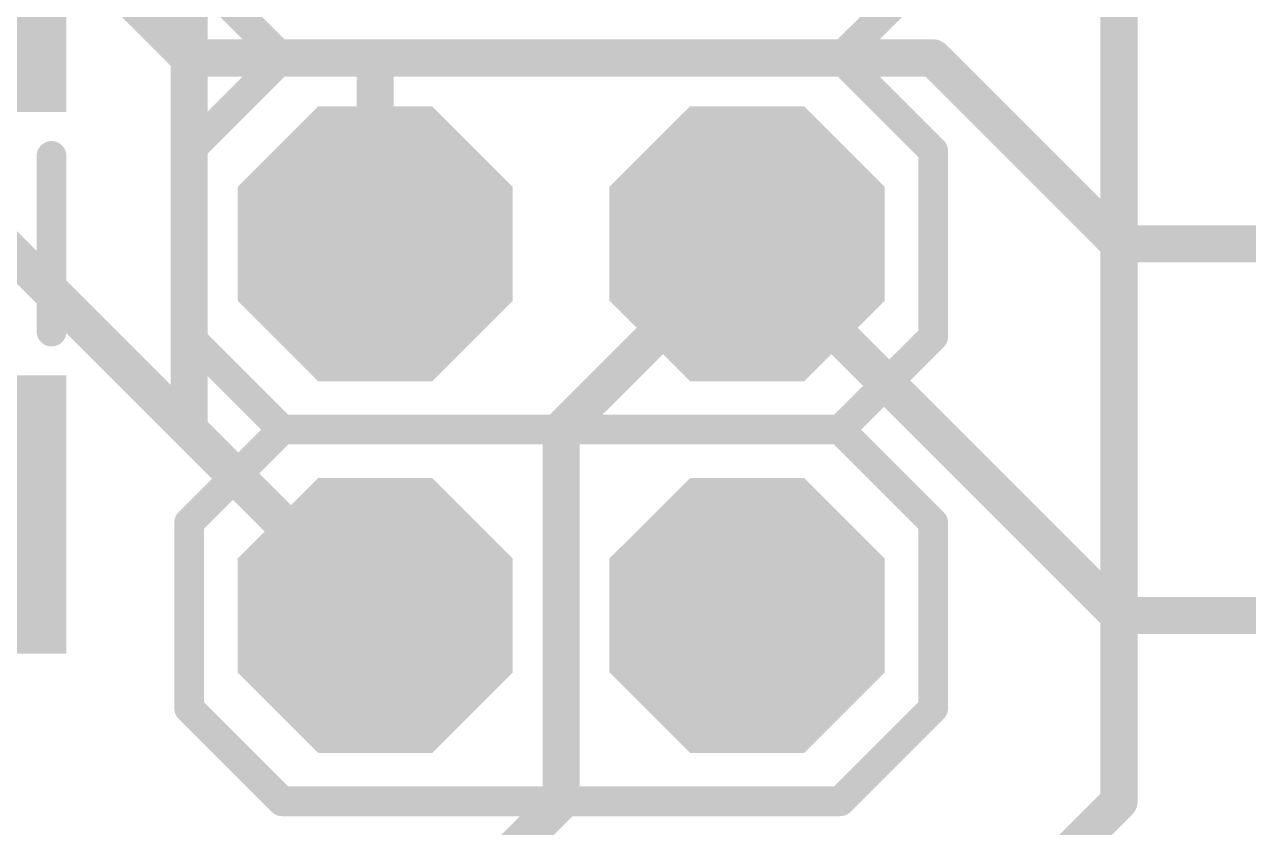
# Model space of a CAD drawing. Extents: x -15.4 to 59.8, y -10.2 to 15.4.
# Drawn here: x 23.01 to 31.36, y 3.63 to 9.12 of the extents above; entities that cross this region are included whole.
import ezdxf

# ---------------------------------------------------------------- set-up
doc = ezdxf.new("R2010")
doc.units = 0
for name, color, linetype in [('1', 12, 'CONTINUOUS'), ('16', 132, 'CONTINUOUS'), ('17', 110, 'CONTINUOUS'), ('21', 41, 'CONTINUOUS'), ('51', 53, 'CONTINUOUS')]:
    doc.layers.add(name, color=color, linetype=linetype)

# ---------------------------------------------------------------- blocks, each defined once
blk = doc.blocks.new('RECT')
blk.add_solid([(-0.5, -0.5), (0.5, -0.5), (-0.5, 0.5), (0.5, 0.5)])
blk = doc.blocks.new('OCTAGONP')
at = {"const_width": 0.5}
blk.add_lwpolyline([(-0.25, -0.1036), (-0.25, 0.1036), (-0.1036, 0.25), (0.1036, 0.25), (0.25, 0.1036), (0.25, -0.1036), (0.1036, -0.25), (-0.1036, -0.25), (-0.25, -0.1036), (-0.25, 0.1036)], dxfattribs=at)

msp = doc.modelspace()

# ---------------------------------------------------------------- linework, layer by layer
at = {"layer": '1', "const_width": 0.254}
for points in [[(30.48, 3.81), (30.48, 13.97)], [(24.13, 11.43), (24.13, 6.35)], [(24.13, 6.35), (25.4, 5.08)], [(29.21, 2.54), (30.48, 3.81)]]:
    msp.add_lwpolyline(points, dxfattribs=at)
at = {"layer": '1', "const_width": 0.127}
for points in [[(24.1749, 6.3949, 1), (24.0851, 6.3051)], [(24.0665, 6.35, 1), (24.1935, 6.35)], [(25.3551, 5.0351, 1), (25.4449, 5.1249)], [(30.5249, 3.7651, 1), (30.4351, 3.8549)], [(30.4165, 3.81, 1), (30.5435, 3.81)]]:
    msp.add_lwpolyline(points, format="xyb", dxfattribs=at)
at = {"layer": '16', "const_width": 0.254}
for points in [[(22.86, 10.16), (24.13, 8.89)], [(21.59, 8.89), (25.4, 5.08)], [(24.13, 8.89), (25.4, 8.89)], [(25.4, 8.89), (29.21, 8.89)], [(25.4, 7.62), (25.4, 8.89)], [(30.48, 7.62), (29.21, 8.89)], [(26.67, 6.35), (27.94, 7.62)], [(30.48, 5.08), (27.94, 7.62)], [(43.18, 7.62), (30.48, 7.62)], [(26.67, 3.81), (26.67, 6.35)], [(43.18, 5.08), (30.48, 5.08)], [(25.4, 2.54), (26.67, 3.81)]]:
    msp.add_lwpolyline(points, dxfattribs=at)
at = {"layer": '16', "const_width": 0.127}
for points in [[(24.13, 8.9535, 1), (24.13, 8.8265)], [(24.0851, 8.8451, 1), (24.1749, 8.9349)], [(25.4, 8.9535, 1), (25.4, 8.8265)], [(25.4635, 8.89, 1), (25.3365, 8.89)], [(25.4, 8.8265, 1), (25.4, 8.9535)], [(29.2549, 8.9349, 1), (29.1651, 8.8451)], [(29.21, 8.8265, 1), (29.21, 8.9535)], [(27.9849, 7.6649, 1), (27.8951, 7.5751)], [(27.9849, 7.5751, 1), (27.8951, 7.6649)], [(30.48, 7.6835, 1), (30.48, 7.5565)], [(30.4351, 7.5751, 1), (30.5249, 7.6649)], [(25.3365, 7.62, 1), (25.4635, 7.62)], [(26.7335, 6.35, 1), (26.6065, 6.35)], [(26.6251, 6.3949, 1), (26.7149, 6.3051)], [(25.3551, 5.0351, 1), (25.4449, 5.1249)], [(30.48, 5.1435, 1), (30.48, 5.0165)], [(30.4351, 5.0351, 1), (30.5249, 5.1249)], [(26.7149, 3.7651, 1), (26.6251, 3.8549)], [(26.6065, 3.81, 1), (26.7335, 3.81)]]:
    msp.add_lwpolyline(points, format="xyb", dxfattribs=at)
at = {"layer": '21', "const_width": 0.2032}
for points in [[(24.13, 9.525), (24.765, 8.89)], [(29.21, 9.525), (28.575, 8.89)], [(24.765, 8.89), (24.13, 8.255)], [(28.575, 8.89), (24.765, 8.89)], [(28.575, 8.89), (29.21, 8.255)], [(23.19, 8.22), (23.19, 7.02)], [(24.13, 8.255), (24.13, 6.985)], [(29.21, 8.255), (29.21, 6.985)], [(24.13, 6.985), (24.765, 6.35)], [(29.21, 6.985), (28.575, 6.35)], [(24.765, 6.35), (24.13, 5.715)], [(28.575, 6.35), (24.765, 6.35)], [(28.575, 6.35), (29.21, 5.715)], [(24.13, 5.715), (24.13, 4.445)], [(29.21, 5.715), (29.21, 4.445)], [(24.13, 4.445), (24.765, 3.81)], [(29.21, 4.445), (28.575, 3.81)], [(28.575, 3.81), (24.765, 3.81)]]:
    msp.add_lwpolyline(points, dxfattribs=at)
at = {"layer": '21', "const_width": 0.1016}
for points in [[(24.765, 8.9408, 1), (24.765, 8.8392)], [(24.8009, 8.8541, 1), (24.7291, 8.9259)], [(24.7291, 8.8541, 1), (24.8009, 8.9259)], [(28.6109, 8.9259, 1), (28.5391, 8.8541)], [(28.5391, 8.9259, 1), (28.6109, 8.8541)], [(28.575, 8.8392, 1), (28.575, 8.9408)], [(23.2408, 8.22, 1), (23.1392, 8.22)], [(24.1808, 8.255, 1), (24.0792, 8.255)], [(24.0941, 8.2909, 1), (24.1659, 8.2191)], [(29.2608, 8.255, 1), (29.1592, 8.255)], [(29.1741, 8.2191, 1), (29.2459, 8.2909)], [(23.1392, 7.02, 1), (23.2408, 7.02)], [(24.1659, 7.0209, 1), (24.0941, 6.9491)], [(24.0792, 6.985, 1), (24.1808, 6.985)], [(29.1592, 6.985, 1), (29.2608, 6.985)], [(29.2459, 6.9491, 1), (29.1741, 7.0209)], [(24.765, 6.4008, 1), (24.765, 6.2992)], [(24.8009, 6.3141, 1), (24.7291, 6.3859)], [(24.7291, 6.3141, 1), (24.8009, 6.3859)], [(28.6109, 6.3859, 1), (28.5391, 6.3141)], [(28.5391, 6.3859, 1), (28.6109, 6.3141)], [(28.575, 6.2992, 1), (28.575, 6.4008)], [(24.1808, 5.715, 1), (24.0792, 5.715)], [(24.0941, 5.7509, 1), (24.1659, 5.6791)], [(29.2608, 5.715, 1), (29.1592, 5.715)], [(29.1741, 5.6791, 1), (29.2459, 5.7509)], [(24.1659, 4.4809, 1), (24.0941, 4.4091)], [(29.2459, 4.4091, 1), (29.1741, 4.4809)], [(24.0792, 4.445, 1), (24.1808, 4.445)], [(29.1592, 4.445, 1), (29.2608, 4.445)], [(24.765, 3.8608, 1), (24.765, 3.7592)], [(24.7291, 3.7741, 1), (24.8009, 3.8459)], [(28.5391, 3.8459, 1), (28.6109, 3.7741)], [(28.575, 3.7592, 1), (28.575, 3.8608)]]:
    msp.add_lwpolyline(points, format="xyb", dxfattribs=at)

# ---------------------------------------------------------------- block references
at = {"layer": '1', "xscale": 1.9, "yscale": 1.1, "rotation": 90}
for p in [(22.74, 9.47), (22.74, 5.77)]:
    msp.add_blockref('RECT', p, dxfattribs=at)
at = {"layer": '17', "xscale": 1.8796, "yscale": 1.8796, "rotation": 270}
for p in [(25.4, 7.62), (25.4, 7.62), (27.94, 7.62), (27.94, 7.62), (25.4, 5.08), (25.4, 5.08), (27.94, 5.08), (27.94, 5.08)]:
    msp.add_blockref('OCTAGONP', p, dxfattribs=at)
at = {"layer": '51', "xscale": 0.508, "yscale": 0.508, "rotation": 270}
for p in [(25.4, 7.62), (27.94, 7.62), (25.4, 5.08), (27.94, 5.08)]:
    msp.add_blockref('RECT', p, dxfattribs=at)

doc.saveas('drawing.dxf')
